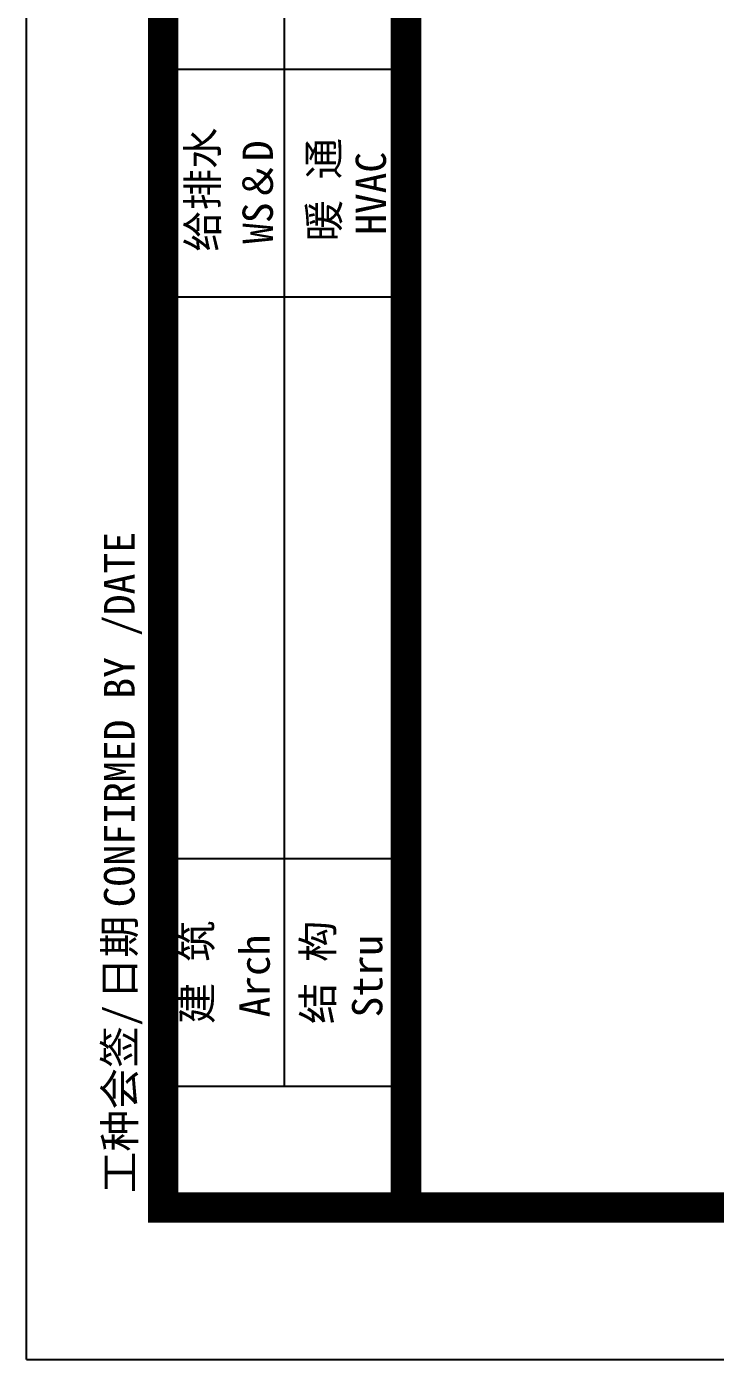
# Model space of a CAD drawing. Extents: x 741202 to 867202, y 603120 to 647617.
# Drawn here: x 741202 to 744602, y 603120 to 609698 of the extents above; entities that cross this region are included whole.
import ezdxf
from ezdxf.enums import TextEntityAlignment as Align

# ---------------------------------------------------------------- set-up
doc = ezdxf.new("R2010")
doc.units = 0
doc.header["$LTSCALE"] = 1000
doc.header["$MEASUREMENT"] = 0
doc.layers.get('0').update_dxf_attribs({"linetype": 'CONTINUOUS'})
doc.layers.add('tk', color=253, linetype='CONTINUOUS')
doc.styles.add('图签栏', font='SimSun.ttf')

# ---------------------------------------------------------------- blocks, each defined once
blk = doc.blocks.new('图框')
for p, q in [((-142208.5, -504711.2), (-142208.5, -445311.2)), ((-140508.5, -502911.2), (-140508.5, -487311.2)), ((-141308.5, -496211.2), (-139708.5, -496211.2)), ((-141308.5, -497711.2), (-139708.5, -497711.2)), ((-141308.5, -501411.2), (-139708.5, -501411.2)), ((-141308.5, -502911.2), (-139708.5, -502911.2)), ((-142208.5, -504711.2), (-58108.5, -504711.2))]:
    blk.add_line(p, q)
at = {"const_width": 200}
blk.add_lwpolyline([(-59108.5, -446311.2), (-139708.5, -446311.2), (-139708.5, -503711.2), (-59108.5, -503711.2)], close=True, dxfattribs=at)
blk.add_lwpolyline([(-139708.5, -503711.2), (-141308.5, -503711.2), (-141308.5, -487311.2), (-139708.5, -487311.2)], dxfattribs=at)
at = {"style": '图签栏'}
for s, p in [('给排水', (-141052.3, -497004.1)), ('暖 通', (-140252.3, -497004.1)), ('建 筑', (-141092.9, -502161.2)), ('结 构', (-140292.8, -502161.2))]:
    blk.add_text(s, height=200, rotation=90, dxfattribs=at).set_placement(p, align=Align.MIDDLE)
for s, height, p in [('WS＆D', 200, (-140585.6, -497360.7)), ('HVAC', 200, (-139840.2, -497300.3)), ('CONFIRMED BY /DATE', 202.02, (-141496.8, -501732.7)), ('日期', 202.02, (-141495.8, -502339)), ('Arch', 200, (-140606.4, -502458)), ('Stru', 200, (-139864.3, -502458)), ('工种会签/', 202.02, (-141494.5, -503617.2))]:
    blk.add_text(s, height=height, rotation=90, dxfattribs=at).set_placement(p)

msp = doc.modelspace()

# ---------------------------------------------------------------- block references
at = {"layer": 'tk', "xscale": 0.7491082046180964, "yscale": 0.749108204501681, "zscale": 0.7491082045191118}
msp.add_blockref('图框', (847731.7, 981203.5), dxfattribs=at)

doc.saveas('drawing.dxf')
